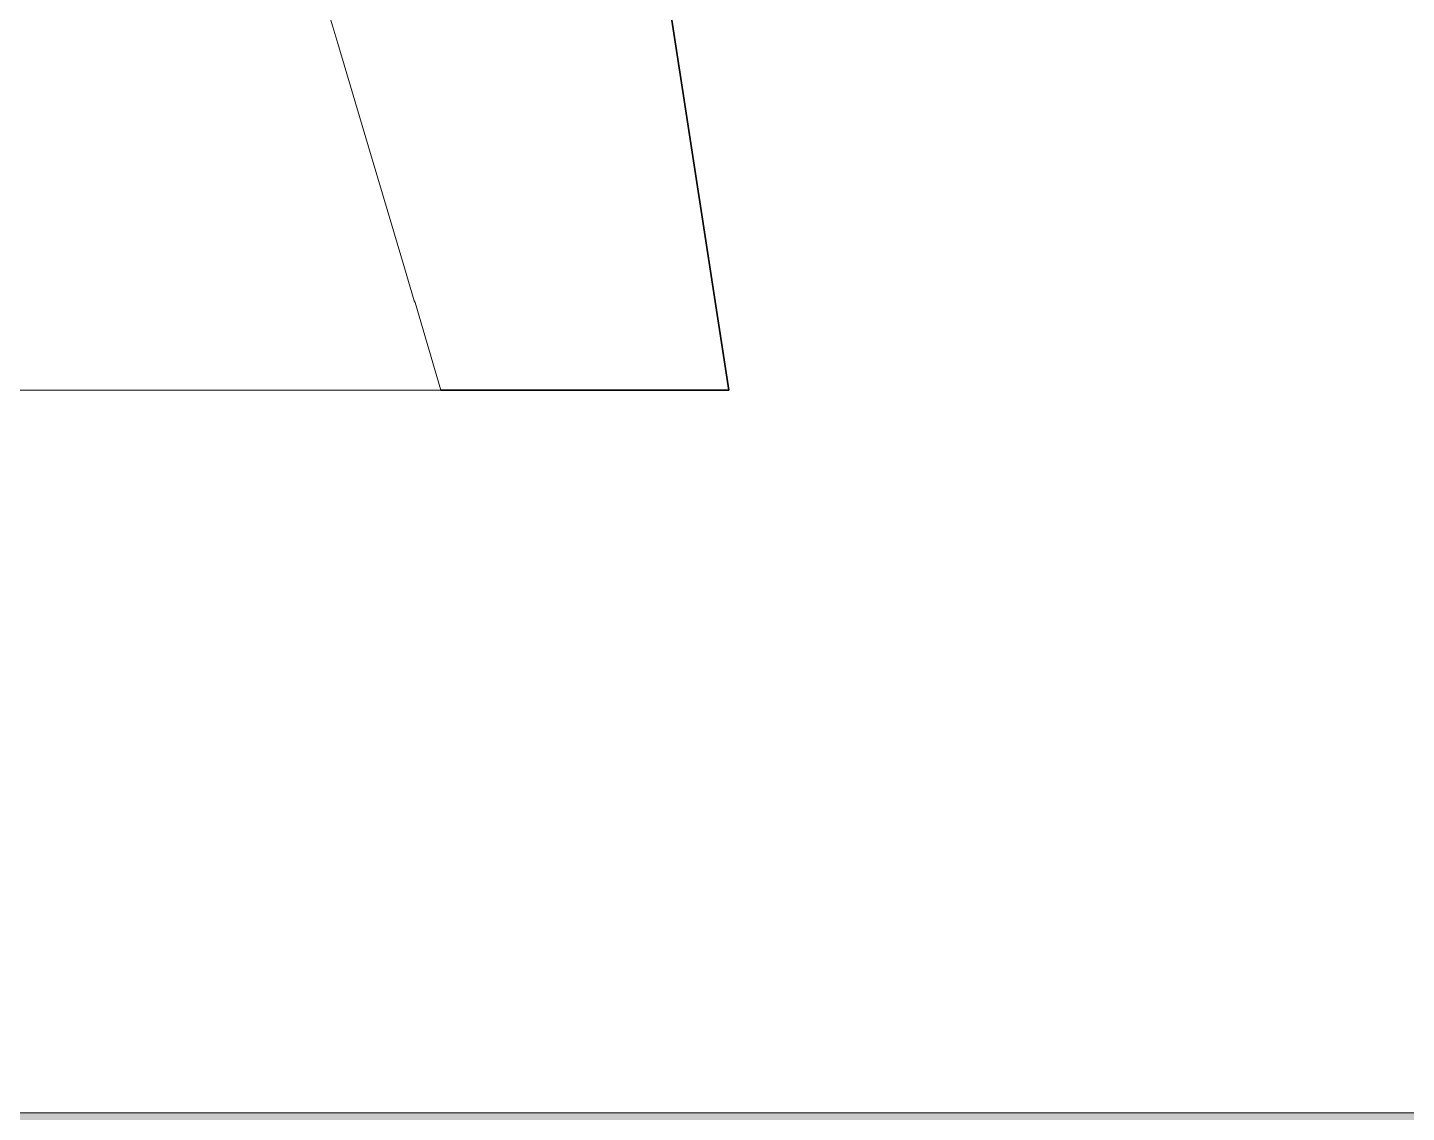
# Model space of a CAD drawing. Header units: millimetres. Extents: x -9413 to 8527, y -300 to 11224.
# Drawn here: x 1968.8 to 2159.6, y 4100 to 4250.2 of the extents above; entities that cross this region are included whole.
import ezdxf

# ---------------------------------------------------------------- set-up
doc = ezdxf.new("R2010")
doc.units = ezdxf.units.MM
doc.header["$MEASUREMENT"] = 0
doc.linetypes.add('Wipeout_Contour', pattern=[1000, 0, -1000])
doc.layers.add('Interior - Furniture', color=7, linetype='Continuous')
doc.layers.add('Structural - Bearing', color=7, linetype='Continuous')
for name, color, linetype, lineweight, true_color in [('Interior - Furniture _Pen_No__24', 7, 'Continuous', 20, 0x029e21), ('Structural - Bearing_Pen_No__160', 7, 'Continuous', 20, 0xb4a35c), ('Structural - Bearing_Pen_No__29', 7, 'Continuous', 35, 0x3dad99)]:
    doc.layers.add(name, color=color, linetype=linetype, lineweight=lineweight, true_color=true_color)
doc.layers.add('Interior - Furniture _Pen_No__7', color=7, linetype='Continuous', lineweight=35)

# ---------------------------------------------------------------- blocks, each defined once
blk = doc.blocks.new('Section Elem_11_6')
at = {"layer": 'Structural - Bearing_Pen_No__160', "linetype": 'Continuous', "lineweight": 0, "true_color": 0x5a512e}
blk.add_hatch(color=59, dxfattribs=at).paths.add_polyline_path([(3761.38, 3900), (3761.38, 4100), (111.38, 4100), (111.38, 3900)])
at = {"layer": 'Structural - Bearing_Pen_No__29', "linetype": 'Continuous'}
blk.add_line((3461.38, 4100), (1661.81, 4100), dxfattribs=at)
blk = doc.blocks.new('Section Elem_15_6')
at = {"color": 254, "linetype": 'Wipeout_Contour', "lineweight": 0, "ltscale": 612620.634525}
blk.add_wipeout([(1661.81, 4100), (3461.38, 4100), (3461.38, 4200), (2761.38, 4200), (2761.38, 4642.5), (2768.88, 4650), (3453.88, 4650), (3461.38, 4642.5), (3461.38, 5085), (3421.38, 5085), (3421.38, 5090), (3326.38, 5090), (3326.38, 5108.36), (3421.38, 5115), (3421.38, 5145), (3351.38, 5145), (3351.38, 5155), (3421.38, 5155), (3461.38, 5155), (3461.38, 7100), (1661.81, 7100), (1661.81, 6337), (1680.81, 6337), (1680.81, 6297.14), (1680.81, 6287), (1680.81, 4435), (1712.18, 4435), (1729.31, 4433.68), (1733.06, 4433.04), (1746.05, 4429.77), (1753.23, 4427.22), (1761.97, 4423.34), (1771.92, 4417.75), (1776.7, 4414.56), (1780.21, 4412.85), (1783.89, 4412.33), (1787.39, 4412.99), (1790.39, 4414.85), (1792.37, 4417.6), (1793.23, 4420.99), (1792.86, 4424.53), (1788.68, 4440.25), (1778.49, 4481.79), (1776.19, 4491.92), (1769.49, 4523.6), (1762.7, 4560), (1681.87, 4560), (1681.87, 4590), (1712.18, 4590), (1712.18, 4625), (1726.84, 4624.23), (1741.5, 4623.45), (1772.47, 4621.93), (1788.61, 4621.2), (1804.75, 4620.48), (1821.4, 4619.79), (1838.04, 4619.11), (1855.03, 4618.48), (1872.01, 4617.86), (1906.3, 4616.74), (1940.59, 4615.77), (1974.54, 4614.95), (2007.8, 4614.29), (2040.05, 4613.77), (2059.97, 4613.52), (2078.19, 4613.34), (2094.33, 4613.2), (2108.03, 4613.12), (2113.52, 4613.09), (2119, 4613.07), (2123, 4613.05), (2127, 4613.04), (2131.88, 4613.02), (2133.52, 4613.02), (2139.13, 4612.13), (2144.19, 4609.57), (2148.2, 4605.58), (2150.78, 4600.56), (2151.66, 4595.02), (2151.66, 4590), (2141.55, 4590), (2141.56, 4561.71), (2141.41, 4560.02), (2140.98, 4558.37), (2124.32, 4515.54), (2121.15, 4508.12), (2105.32, 4473.61), (2098.13, 4459.18), (2084.05, 4432.76), (2072.03, 4411.82), (2060.61, 4393.11), (2042.95, 4366.18), (2041.46, 4362.78), (2041.33, 4359.08), (2044.05, 4341.4), (2046.76, 4323.73), (2049.48, 4306.05), (2052.2, 4288.38), (2054.92, 4270.7), (2057.63, 4253.03), (2060.35, 4235.35), (2063.07, 4217.68), (2065.79, 4200), (1742.49, 4200), (1745.18, 4217.5), (1747.87, 4235.02), (1750.56, 4252.54), (1751.8, 4260.59), (1751.81, 4263.51), (1750.97, 4266.32), (1721.33, 4329.23), (1720.37, 4330.85), (1719.11, 4332.27), (1717.61, 4333.43), (1715.91, 4334.29), (1714.08, 4334.82), (1712.18, 4335), (1680.81, 4335), (1680.81, 4200), (1661.81, 4200)], dxfattribs=at).dxf.layer = 'Structural - Bearing'
blk = doc.blocks.new('Section Elem_34_6')
at = {"color": 254, "linetype": 'Wipeout_Contour', "lineweight": 0, "ltscale": 14098.434774}
blk.add_wipeout([(2009.68, 4250.2), (1995.1, 4258.8), (1995.5, 4248.98)], dxfattribs=at).dxf.layer = 'Interior - Furniture'
at = {"color": 254, "linetype": 'Wipeout_Contour', "lineweight": 0, "ltscale": 14023.344031}
blk.add_wipeout([(2025.88, 4217.05), (2022.27, 4212.36), (2022.39, 4212.12)], dxfattribs=at).dxf.layer = 'Interior - Furniture'
at = {"color": 254, "linetype": 'Wipeout_Contour', "lineweight": 0, "ltscale": 14027.780604}
blk.add_wipeout([(2022.27, 4212.36), (2025.88, 4217.05), (2020.92, 4216.94)], dxfattribs=at).dxf.layer = 'Interior - Furniture'
at = {"color": 254, "linetype": 'Wipeout_Contour', "lineweight": 0, "ltscale": 18677.253976}
blk.add_wipeout([(2025.88, 4217.05), (2022.39, 4212.12), (2025.97, 4200), (2027.32, 4200)], dxfattribs=at).dxf.layer = 'Interior - Furniture'
at = {"color": 254, "linetype": 'Wipeout_Contour', "lineweight": 0, "ltscale": 14011.801481}
blk.add_wipeout([(2038.53, 4217.29), (2027.32, 4200), (2028.62, 4200)], dxfattribs=at).dxf.layer = 'Interior - Furniture'
at = {"color": 254, "linetype": 'Wipeout_Contour', "lineweight": 0, "ltscale": 14026.862163}
blk.add_wipeout([(2025.88, 4217.05), (2027.32, 4200), (2038.53, 4217.29)], dxfattribs=at).dxf.layer = 'Interior - Furniture'
at = {"color": 254, "linetype": 'Wipeout_Contour', "lineweight": 0, "ltscale": 18656.871436}
blk.add_wipeout([(2011.72, 4216.73), (2013.82, 4200), (2025.97, 4200), (2025.35, 4202.11)], dxfattribs=at).dxf.layer = 'Interior - Furniture'
at = {"color": 254, "linetype": 'Wipeout_Contour', "lineweight": 0, "ltscale": 14017.17311}
blk.add_wipeout([(2038.53, 4217.29), (2028.62, 4200), (2040.37, 4200)], dxfattribs=at).dxf.layer = 'Interior - Furniture'
at = {"layer": 'Interior - Furniture _Pen_No__7', "linetype": 'Continuous'}
for p, q in [((2025.97, 4200), (2027.32, 4200)), ((2027.32, 4200), (2028.62, 4200))]:
    blk.add_line(p, q, dxfattribs=at)
at = {"color": 254, "linetype": 'Wipeout_Contour', "lineweight": 0, "ltscale": 23358.51262}
blk.add_wipeout([(2020.92, 4216.94), (2011.72, 4216.73), (2025.35, 4202.11), (2022.39, 4212.12), (2022.27, 4212.36)], dxfattribs=at).dxf.layer = 'Interior - Furniture'
at = {"color": 254, "linetype": 'Wipeout_Contour', "lineweight": 0, "ltscale": 14027.805098}
blk.add_wipeout([(2040.37, 4200), (2041.44, 4200), (2049, 4217.47)], dxfattribs=at).dxf.layer = 'Interior - Furniture'
at = {"color": 254, "linetype": 'Wipeout_Contour', "lineweight": 0, "ltscale": 13986.792355}
blk.add_wipeout([(2011.72, 4216.73), (2012.75, 4200), (2013.82, 4200)], dxfattribs=at).dxf.layer = 'Interior - Furniture'
at = {"color": 254, "linetype": 'Wipeout_Contour', "lineweight": 0, "ltscale": 14042.961328}
blk.add_wipeout([(2049, 4217.47), (2038.53, 4217.29), (2040.37, 4200)], dxfattribs=at).dxf.layer = 'Interior - Furniture'
at = {"layer": 'Interior - Furniture _Pen_No__7', "linetype": 'Continuous'}
blk.add_line((2028.62, 4200), (2040.37, 4200), dxfattribs=at)
at = {"color": 254, "linetype": 'Wipeout_Contour', "lineweight": 0, "ltscale": 14032.26757}
blk.add_wipeout([(2041.44, 4200), (2051.21, 4200), (2049, 4217.47)], dxfattribs=at).dxf.layer = 'Interior - Furniture'
at = {"color": 254, "linetype": 'Wipeout_Contour', "lineweight": 0, "ltscale": 13973.215793}
blk.add_wipeout([(1996.84, 4216.33), (1997.52, 4200), (2012.75, 4200)], dxfattribs=at).dxf.layer = 'Interior - Furniture'
at = {"layer": 'Interior - Furniture _Pen_No__7', "linetype": 'Continuous'}
blk.add_line((2040.37, 4200), (2041.44, 4200), dxfattribs=at)
at = {"color": 254, "linetype": 'Wipeout_Contour', "lineweight": 0, "ltscale": 13994.921488}
blk.add_wipeout([(2011.72, 4216.73), (1996.84, 4216.33), (2012.75, 4200)], dxfattribs=at).dxf.layer = 'Interior - Furniture'
at = {"color": 254, "linetype": 'Wipeout_Contour', "lineweight": 0, "ltscale": 14040.619463}
blk.add_wipeout([(2056.78, 4217.58), (2051.21, 4200), (2051.85, 4200)], dxfattribs=at).dxf.layer = 'Interior - Furniture'
at = {"layer": 'Interior - Furniture _Pen_No__24', "linetype": 'Continuous'}
blk.add_line((2012.75, 4200), (2012.8, 4200), dxfattribs=at)
at = {"color": 254, "linetype": 'Wipeout_Contour', "lineweight": 0, "ltscale": 14055.894707}
blk.add_wipeout([(2049, 4217.47), (2051.21, 4200), (2056.78, 4217.58)], dxfattribs=at).dxf.layer = 'Interior - Furniture'
at = {"color": 254, "linetype": 'Wipeout_Contour', "lineweight": 0, "ltscale": 13956.337907}
blk.add_wipeout([(1996.84, 4216.33), (1974.31, 4200), (1997.52, 4200)], dxfattribs=at).dxf.layer = 'Interior - Furniture'
at = {"color": 254, "linetype": 'Wipeout_Contour', "lineweight": 0, "ltscale": 13935.543955}
blk.add_wipeout([(1968.78, 4229.39), (1948.68, 4200), (1974.31, 4200)], dxfattribs=at).dxf.layer = 'Interior - Furniture'
at = {"color": 254, "linetype": 'Wipeout_Contour', "lineweight": 0, "ltscale": 14043.916532}
blk.add_wipeout([(2056.78, 4217.58), (2051.85, 4200), (2059.26, 4200)], dxfattribs=at).dxf.layer = 'Interior - Furniture'
at = {"layer": 'Interior - Furniture _Pen_No__7', "linetype": 'Continuous'}
for p, q in [((2041.44, 4200), (2051.21, 4200)), ((2051.21, 4200), (2051.85, 4200))]:
    blk.add_line(p, q, dxfattribs=at)
at = {"color": 254, "linetype": 'Wipeout_Contour', "lineweight": 0, "ltscale": 13982.879193}
blk.add_wipeout([(1996.84, 4216.33), (1996.31, 4229.39), (1974.31, 4200)], dxfattribs=at).dxf.layer = 'Interior - Furniture'
at = {"color": 254, "linetype": 'Wipeout_Contour', "lineweight": 0, "ltscale": 14049.670806}
blk.add_wipeout([(2059.26, 4200), (2059.52, 4200), (2061.5, 4217.65)], dxfattribs=at).dxf.layer = 'Interior - Furniture'
at = {"color": 254, "linetype": 'Wipeout_Contour', "lineweight": 0, "ltscale": 13983.503296}
blk.add_wipeout([(1968.78, 4229.39), (1974.31, 4200), (1996.31, 4229.39)], dxfattribs=at).dxf.layer = 'Interior - Furniture'
at = {"color": 254, "linetype": 'Wipeout_Contour', "lineweight": 0, "ltscale": 14064.97097}
blk.add_wipeout([(2061.5, 4217.65), (2056.78, 4217.58), (2059.26, 4200)], dxfattribs=at).dxf.layer = 'Interior - Furniture'
at = {"layer": 'Interior - Furniture _Pen_No__24', "linetype": 'Continuous', "flags": 128}
blk.add_lwpolyline([(1952.03, 4200), (1974.31, 4200), (1976.92, 4200), (1997.52, 4200), (1998.79, 4200), (2012.75, 4200), (2013.82, 4200), (2014.47, 4200), (2025.97, 4200)], dxfattribs=at)
at = {"color": 254, "linetype": 'Wipeout_Contour', "lineweight": 0, "ltscale": 14062.308967}
blk.add_wipeout([(1968.78, 4229.39), (1995.5, 4248.98), (1995.1, 4258.8)], dxfattribs=at).dxf.layer = 'Interior - Furniture'
at = {"color": 254, "linetype": 'Wipeout_Contour', "lineweight": 0, "ltscale": 14051.698256}
blk.add_wipeout([(2059.52, 4200), (2064.17, 4200), (2061.5, 4217.65)], dxfattribs=at).dxf.layer = 'Interior - Furniture'
at = {"layer": 'Interior - Furniture _Pen_No__7', "linetype": 'Continuous'}
for p, q in [((2051.85, 4200), (2059.26, 4200)), ((2059.26, 4200), (2059.52, 4200))]:
    blk.add_line(p, q, dxfattribs=at)
at = {"color": 254, "linetype": 'Wipeout_Contour', "lineweight": 0, "ltscale": 14062.670206}
blk.add_wipeout([(1973.8, 4258.8), (1968.78, 4229.39), (1995.1, 4258.8)], dxfattribs=at).dxf.layer = 'Interior - Furniture'
at = {"color": 254, "linetype": 'Wipeout_Contour', "lineweight": 0, "ltscale": 14069.962204}
blk.add_wipeout([(2061.5, 4217.65), (2064.17, 4200), (2063.07, 4217.68)], dxfattribs=at).dxf.layer = 'Interior - Furniture'
at = {"color": 254, "linetype": 'Wipeout_Contour', "lineweight": 0, "ltscale": 14060.460119}
blk.add_wipeout([(2010.7, 4233.46), (1995.5, 4248.98), (1996.17, 4232.65)], dxfattribs=at).dxf.layer = 'Interior - Furniture'
at = {"color": 254, "linetype": 'Wipeout_Contour', "lineweight": 0, "ltscale": 14055.184252}
blk.add_wipeout([(2063.07, 4217.68), (2064.17, 4200), (2065.79, 4200)], dxfattribs=at).dxf.layer = 'Interior - Furniture'
at = {"layer": 'Interior - Furniture _Pen_No__7', "linetype": 'Continuous'}
for p, q in [((2059.52, 4200), (2064.17, 4200)), ((2064.17, 4200), (2065.79, 4200))]:
    blk.add_line(p, q, dxfattribs=at)
at = {"color": 254, "linetype": 'Wipeout_Contour', "lineweight": 0, "ltscale": 14038.648972}
blk.add_wipeout([(1968.78, 4229.39), (1996.17, 4232.65), (1995.5, 4248.98)], dxfattribs=at).dxf.layer = 'Interior - Furniture'
at = {"color": 254, "linetype": 'Wipeout_Contour', "lineweight": 0, "ltscale": 14114.848199}
blk.add_wipeout([(2058.84, 4235.31), (2063.07, 4217.68), (2060.35, 4235.35)], dxfattribs=at).dxf.layer = 'Interior - Furniture'
at = {"color": 254, "linetype": 'Wipeout_Contour', "lineweight": 0, "ltscale": 14082.511488}
blk.add_wipeout([(2009.68, 4250.2), (1995.5, 4248.98), (2010.7, 4233.46)], dxfattribs=at).dxf.layer = 'Interior - Furniture'
at = {"color": 254, "linetype": 'Wipeout_Contour', "lineweight": 0, "ltscale": 14098.429122}
blk.add_wipeout([(2058.84, 4235.31), (2061.5, 4217.65), (2063.07, 4217.68)], dxfattribs=at).dxf.layer = 'Interior - Furniture'
at = {"layer": 'Interior - Furniture _Pen_No__7', "linetype": 'Continuous'}
blk.add_line((2063.07, 4217.68), (2065.79, 4200), dxfattribs=at)
at = {"color": 254, "linetype": 'Wipeout_Contour', "lineweight": 0, "ltscale": 14158.98433}
blk.add_wipeout([(2056.18, 4252.96), (2060.35, 4235.35), (2057.63, 4253.03)], dxfattribs=at).dxf.layer = 'Interior - Furniture'
at = {"color": 254, "linetype": 'Wipeout_Contour', "lineweight": 0, "ltscale": 14029.103851}
blk.add_wipeout([(2011.72, 4216.73), (1996.17, 4232.65), (1996.31, 4229.39)], dxfattribs=at).dxf.layer = 'Interior - Furniture'
at = {"color": 254, "linetype": 'Wipeout_Contour', "lineweight": 0, "ltscale": 14142.545004}
blk.add_wipeout([(2056.18, 4252.96), (2058.84, 4235.31), (2060.35, 4235.35)], dxfattribs=at).dxf.layer = 'Interior - Furniture'
at = {"color": 254, "linetype": 'Wipeout_Contour', "lineweight": 0, "ltscale": 14021.111271}
blk.add_wipeout([(1968.78, 4229.39), (1996.31, 4229.39), (1996.17, 4232.65)], dxfattribs=at).dxf.layer = 'Interior - Furniture'
at = {"color": 254, "linetype": 'Wipeout_Contour', "lineweight": 0, "ltscale": 14044.566372}
blk.add_wipeout([(1952.8, 4258.72), (1968.78, 4229.39), (1973.8, 4258.8)], dxfattribs=at).dxf.layer = 'Interior - Furniture'
at = {"color": 254, "linetype": 'Wipeout_Contour', "lineweight": 0, "ltscale": 14111.193693}
blk.add_wipeout([(2058.84, 4235.31), (2054.28, 4235.17), (2061.5, 4217.65)], dxfattribs=at).dxf.layer = 'Interior - Furniture'
at = {"color": 254, "linetype": 'Wipeout_Contour', "lineweight": 0, "ltscale": 14038.682774}
blk.add_wipeout([(2010.7, 4233.46), (1996.17, 4232.65), (2011.72, 4216.73)], dxfattribs=at).dxf.layer = 'Interior - Furniture'
at = {"color": 254, "linetype": 'Wipeout_Contour', "lineweight": 0, "ltscale": 14093.587052}
blk.add_wipeout([(2061.5, 4217.65), (2054.28, 4235.17), (2056.78, 4217.58)], dxfattribs=at).dxf.layer = 'Interior - Furniture'
at = {"color": 254, "linetype": 'Wipeout_Contour', "lineweight": 0, "ltscale": 14013.935336}
blk.add_wipeout([(2011.72, 4216.73), (1996.31, 4229.39), (1996.84, 4216.33)], dxfattribs=at).dxf.layer = 'Interior - Furniture'
at = {"layer": 'Interior - Furniture _Pen_No__7', "linetype": 'Continuous'}
blk.add_line((2063.07, 4217.68), (2060.35, 4235.35), dxfattribs=at)
at = {"color": 254, "linetype": 'Wipeout_Contour', "lineweight": 0, "ltscale": 14155.366363}
blk.add_wipeout([(2056.18, 4252.96), (2051.8, 4252.75), (2058.84, 4235.31)], dxfattribs=at).dxf.layer = 'Interior - Furniture'
at = {"color": 254, "linetype": 'Wipeout_Contour', "lineweight": 0, "ltscale": 18716.929769}
blk.add_wipeout([(2010.7, 4233.46), (2011.72, 4216.73), (2020.92, 4216.94), (2018.53, 4225)], dxfattribs=at).dxf.layer = 'Interior - Furniture'
at = {"color": 254, "linetype": 'Wipeout_Contour', "lineweight": 0, "ltscale": 14137.762547}
blk.add_wipeout([(2058.84, 4235.31), (2051.8, 4252.75), (2054.28, 4235.17)], dxfattribs=at).dxf.layer = 'Interior - Furniture'
at = {"color": 254, "linetype": 'Wipeout_Contour', "lineweight": 0, "ltscale": 18777.604794}
blk.add_wipeout([(2009.68, 4250.2), (2010.7, 4233.46), (2015.94, 4233.7), (2011.71, 4247.99)], dxfattribs=at).dxf.layer = 'Interior - Furniture'
at = {"color": 254, "linetype": 'Wipeout_Contour', "lineweight": 0, "ltscale": 14104.023379}
blk.add_wipeout([(2009.68, 4250.2), (2011.71, 4247.99), (2011.02, 4250.3)], dxfattribs=at).dxf.layer = 'Interior - Furniture'
at = {"color": 254, "linetype": 'Wipeout_Contour', "lineweight": 0, "ltscale": 14058.630045}
blk.add_wipeout([(2010.7, 4233.46), (2018.53, 4225), (2015.94, 4233.7)], dxfattribs=at).dxf.layer = 'Interior - Furniture'
at = {"color": 254, "linetype": 'Wipeout_Contour', "lineweight": 0, "ltscale": 14103.404665}
blk.add_wipeout([(2046.79, 4234.93), (2056.78, 4217.58), (2054.28, 4235.17)], dxfattribs=at).dxf.layer = 'Interior - Furniture'
at = {"color": 254, "linetype": 'Wipeout_Contour', "lineweight": 0, "ltscale": 14084.523669}
blk.add_wipeout([(2046.79, 4234.93), (2049, 4217.47), (2056.78, 4217.58)], dxfattribs=at).dxf.layer = 'Interior - Furniture'
at = {"layer": 'Interior - Furniture _Pen_No__7', "linetype": 'Continuous'}
blk.add_line((2060.35, 4235.35), (2057.63, 4253.03), dxfattribs=at)
at = {"color": 254, "linetype": 'Wipeout_Contour', "lineweight": 0, "ltscale": 14147.653413}
blk.add_wipeout([(2044.59, 4252.4), (2054.28, 4235.17), (2051.8, 4252.75)], dxfattribs=at).dxf.layer = 'Interior - Furniture'
at = {"color": 254, "linetype": 'Wipeout_Contour', "lineweight": 0, "ltscale": 14128.785973}
blk.add_wipeout([(2044.59, 4252.4), (2046.79, 4234.93), (2054.28, 4235.17)], dxfattribs=at).dxf.layer = 'Interior - Furniture'
at = {"color": 254, "linetype": 'Wipeout_Contour', "lineweight": 0, "ltscale": 14091.683523}
blk.add_wipeout([(2046.79, 4234.93), (2036.69, 4234.58), (2049, 4217.47)], dxfattribs=at).dxf.layer = 'Interior - Furniture'
at = {"color": 254, "linetype": 'Wipeout_Contour', "lineweight": 0, "ltscale": 14071.624345}
blk.add_wipeout([(2049, 4217.47), (2036.69, 4234.58), (2038.53, 4217.29)], dxfattribs=at).dxf.layer = 'Interior - Furniture'
at = {"color": 254, "linetype": 'Wipeout_Contour', "lineweight": 0, "ltscale": 14136.00353}
blk.add_wipeout([(2044.59, 4252.4), (2034.85, 4251.87), (2046.79, 4234.93)], dxfattribs=at).dxf.layer = 'Interior - Furniture'
at = {"color": 254, "linetype": 'Wipeout_Contour', "lineweight": 0, "ltscale": 14115.951086}
blk.add_wipeout([(2034.85, 4251.87), (2036.69, 4234.58), (2046.79, 4234.93)], dxfattribs=at).dxf.layer = 'Interior - Furniture'
at = {"color": 254, "linetype": 'Wipeout_Contour', "lineweight": 0, "ltscale": 14076.503955}
blk.add_wipeout([(2024.46, 4234.1), (2038.53, 4217.29), (2036.69, 4234.58)], dxfattribs=at).dxf.layer = 'Interior - Furniture'
at = {"color": 254, "linetype": 'Wipeout_Contour', "lineweight": 0, "ltscale": 14055.490332}
blk.add_wipeout([(2024.46, 4234.1), (2025.88, 4217.05), (2038.53, 4217.29)], dxfattribs=at).dxf.layer = 'Interior - Furniture'
at = {"color": 254, "linetype": 'Wipeout_Contour', "lineweight": 0, "ltscale": 14120.838652}
blk.add_wipeout([(2023.03, 4251.15), (2036.69, 4234.58), (2034.85, 4251.87)], dxfattribs=at).dxf.layer = 'Interior - Furniture'
at = {"color": 254, "linetype": 'Wipeout_Contour', "lineweight": 0, "ltscale": 14099.811468}
blk.add_wipeout([(2023.03, 4251.15), (2024.46, 4234.1), (2036.69, 4234.58)], dxfattribs=at).dxf.layer = 'Interior - Furniture'
at = {"color": 254, "linetype": 'Wipeout_Contour', "lineweight": 0, "ltscale": 18743.552269}
blk.add_wipeout([(2018.53, 4225), (2025.88, 4217.05), (2024.46, 4234.1), (2015.94, 4233.7)], dxfattribs=at).dxf.layer = 'Interior - Furniture'
at = {"color": 254, "linetype": 'Wipeout_Contour', "lineweight": 0, "ltscale": 18804.16343}
blk.add_wipeout([(2011.71, 4247.99), (2024.46, 4234.1), (2023.03, 4251.15), (2011.02, 4250.3)], dxfattribs=at).dxf.layer = 'Interior - Furniture'
at = {"color": 254, "linetype": 'Wipeout_Contour', "lineweight": 0, "ltscale": 14036.668445}
blk.add_wipeout([(2020.92, 4216.94), (2025.88, 4217.05), (2018.53, 4225)], dxfattribs=at).dxf.layer = 'Interior - Furniture'
at = {"color": 254, "linetype": 'Wipeout_Contour', "lineweight": 0, "ltscale": 14082.252185}
blk.add_wipeout([(2015.94, 4233.7), (2024.46, 4234.1), (2011.71, 4247.99)], dxfattribs=at).dxf.layer = 'Interior - Furniture'
at = {"layer": 'Interior - Furniture _Pen_No__24', "linetype": 'Continuous', "flags": 128}
blk.add_lwpolyline([(2025.97, 4200), (2022.39, 4212.12), (2022.27, 4212.36), (2020.92, 4216.94), (2018.53, 4225), (2015.94, 4233.7), (2011.71, 4247.99), (2011.02, 4250.3), (2009.32, 4256.03), (2005.56, 4265.07), (2004.96, 4266.49), (2001.91, 4273.77), (1998.37, 4282.26), (1996.19, 4287.45), (1995.3, 4289.58), (1993.66, 4293.49), (1984.79, 4308.46), (1979.59, 4317.25), (1979.27, 4317.79), (1977.2, 4321.31)], dxfattribs=at)

msp = doc.modelspace()

# ---------------------------------------------------------------- block references
at = {"layer": 'Structural - Bearing'}
msp.add_blockref('Section Elem_11_6', (0, 0), dxfattribs=at)

# ---------------------------------------------------------------- next in the draw order: block references
msp.add_blockref('Section Elem_15_6', (0, 0), dxfattribs=at)

# ---------------------------------------------------------------- next in the draw order: block references
at = {"layer": 'Interior - Furniture'}
msp.add_blockref('Section Elem_34_6', (0, 0), dxfattribs=at)

doc.saveas('drawing.dxf')
